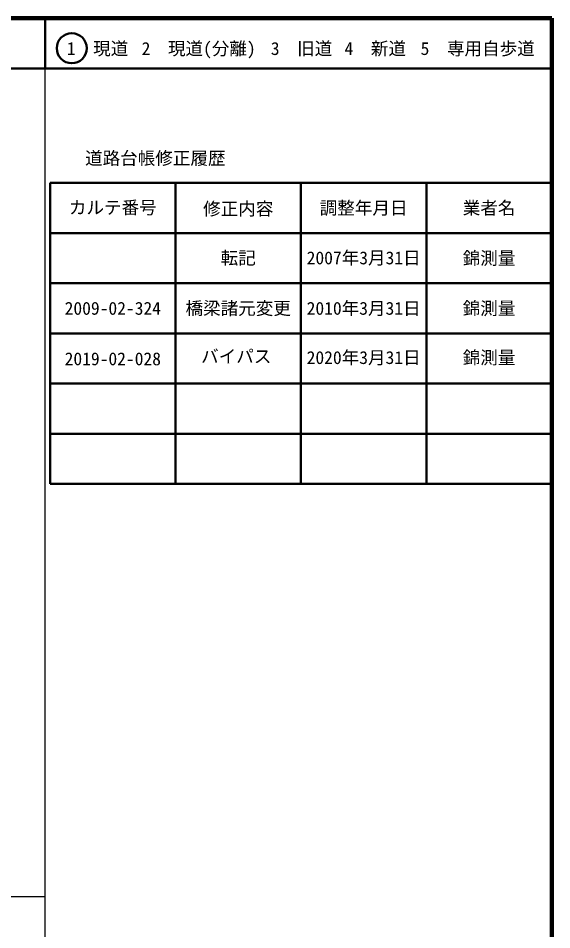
# Model space of a CAD drawing. Units: millimetres at full size, sheet at 1:1000; details may follow other scales. Extents: x 40000 to 680000, y 20000 to 380000.
# Drawn here: x 573647 to 680000, y 198357 to 380000 of the extents above; entities that cross this region are included whole.
import ezdxf
from ezdxf.enums import TextEntityAlignment as Align

# ---------------------------------------------------------------- set-up
doc = ezdxf.new("R2010")
doc.units = ezdxf.units.MM
doc.header["$LTSCALE"] = 1000
for name, color, linetype, lineweight in [('M-TTL', 2, 'Continuous', 140), ('M-TTL-BAND', 7, 'Continuous', 25), ('M-TTL-FRAM', 2, 'Continuous', 50), ('M-TTL-LINE', 7, 'Continuous', 50)]:
    doc.layers.add(name, color=color, linetype=linetype, lineweight=lineweight)
doc.layers.add('M-TTL-TXT', color=7, linetype='Continuous')
doc.styles.add('ＭＳ ゴシック', font='')
doc.styles.get('ＭＳ ゴシック').set_extended_font_data('MS Gothic')

msp = doc.modelspace()

# ---------------------------------------------------------------- linework, layer by layer
at = {"layer": 'M-TTL'}
for p, q in [((680000, 380000), (40000, 380000)), ((680000, 20000), (680000, 380000))]:
    msp.add_line(p, q, dxfattribs=at)
at = {"layer": 'M-TTL-BAND'}
for p, q in [((579000, 20000), (579000, 370000)), ((40000, 205000), (579000, 205000))]:
    msp.add_line(p, q, dxfattribs=at)
at = {"layer": 'M-TTL-FRAM'}
for p, q in [((580000, 347197), (580000, 287197)), ((580000, 347197), (680000, 347197)), ((580000, 287197), (680000, 287197))]:
    msp.add_line(p, q, dxfattribs=at)
at = {"layer": 'M-TTL-LINE'}
for p, q in [((579000, 380000), (579000, 370000)), ((40000, 370000), (680000, 370000)), ((605000, 347197), (605000, 287197)), ((630000, 347197), (630000, 287197)), ((655000, 347197), (655000, 287197)), ((580000, 337197), (680000, 337197)), ((580000, 327197), (680000, 327197)), ((580000, 317197), (680000, 317197)), ((580000, 307197), (680000, 307197)), ((580000, 297197), (680000, 297197))]:
    msp.add_line(p, q, dxfattribs=at)
msp.add_circle((584326, 374026), 3000, dxfattribs=at)

# ---------------------------------------------------------------- texts
at = {"layer": 'M-TTL-TXT', "style": 'ＭＳ ゴシック'}
for s, p in [('1\u3000現道', (589448, 373958)), ('2\u3000現道(分離)', (609619, 373958)), ('3\u3000旧道', (630121, 373958)), ('4\u3000新道', (644824, 373958)), ('5\u3000専用自歩道', (665228, 373958)), ('道路台帳修正履歴', (600968, 352113)), ('カルテ番号', (592500, 342277)), ('修正内容', (617500, 342023)), ('調整年月日', (642500, 342197)), ('業者名', (667500, 342197)), ('転記', (617500, 332245)), ('2007年3月31日', (642500, 332245)), ('錦測量', (667500, 332189)), ('2009-02-324', (592500, 322197)), ('橋梁諸元変更', (617500, 322197)), ('2010年3月31日', (642500, 322197)), ('錦測量', (667500, 322197)), ('2019-02-028', (592500, 312130)), ('バイパス', (617105, 312624)), ('2020年3月31日', (642500, 312377)), ('錦測量', (667500, 312377))]:
    msp.add_text(s, height=2566, dxfattribs=at).set_placement(p, align=Align.MIDDLE_CENTER)

doc.saveas('drawing.dxf')
